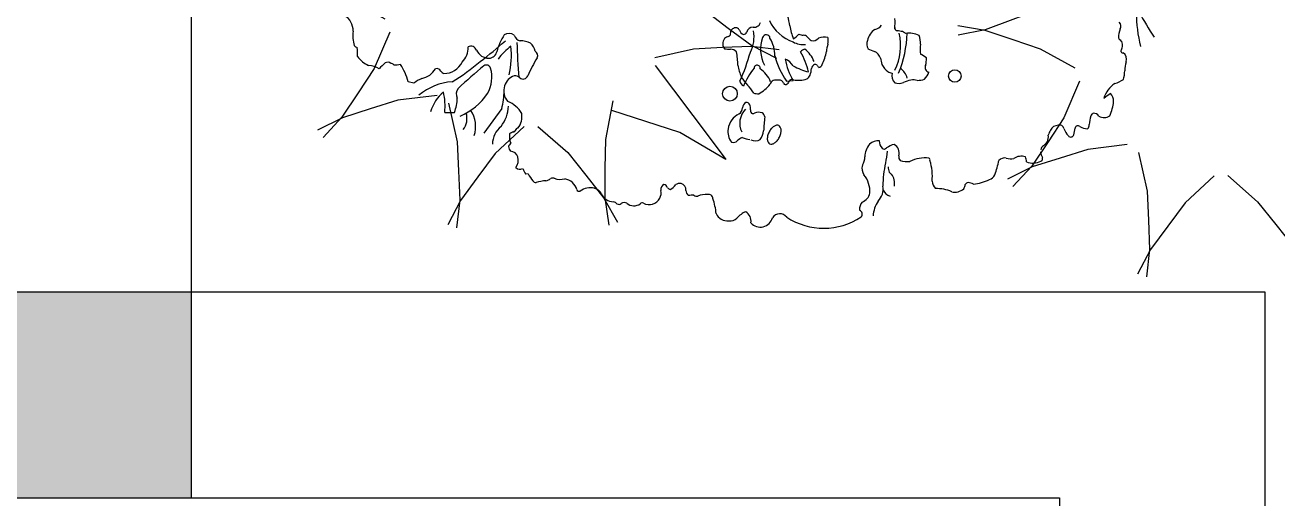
# Model space of a CAD drawing. Header units: millimetres. Extents: x 823088 to 974770, y -118861 to 5314.
# Drawn here: x 838612 to 840012, y -51853 to -51325 of the extents above; entities that cross this region are included whole.
import ezdxf

# ---------------------------------------------------------------- set-up
doc = ezdxf.new("R2010")
doc.units = ezdxf.units.MM
doc.header["$MEASUREMENT"] = 0
doc.layers.add('CAY', color=94, linetype='Continuous')
doc.layers.add('DIENHOA', color=3, linetype='Continuous')
doc.styles.get("Standard").update_dxf_attribs({"font": 'arial.ttf'})
doc.dimstyles.new('bigdim', dxfattribs={"dimtxt": 200, "dimasz": 100, "dimexe": 0.18, "dimexo": 0.0625, "dimgap": 0.09, "dimtad": 0, "dimdec": 1, "dimzin": 0, "dimdsep": 46, "dimtxsty": 'Standard', "dimblk": 'ARCHTICK', "dimblk1": 'ARCHTICK', "dimblk2": 'ARCHTICK', "dimcen": 0.09, "dimadec": 0, "dimazin": 0, "dimtfac": 1, "dimtdec": 1, "dimtofl": 0, "dimtmove": 0, "dimatfit": 3, "dimfxl": 1, "dimtolj": 1, "dimtzin": 0, "dimarcsym": 0})

# ---------------------------------------------------------------- blocks, each defined once
blk = doc.blocks.new('Cay73-mb')
at = {"layer": 'DIENHOA', "color": 85, "lineweight": 13, "true_color": 0x58ba48, "transparency": 33554495}
for p, q in [((-1291, -1321.2), (-1312, -1316.3)), ((66.6, -1313.6), (91.1, -1311.3)), ((-971.3, -1414), (-1036, -1503.3)), ((-1178.9, -1427.4), (-1143.2, -1427.4)), ((-874.2, -1651.5), (-883.4, -1652.7))]:
    blk.add_line(p, q, dxfattribs=at)
for centre, radius in [((680.1, -1295), 22.7), ((-139.7, -1359.4), 26.8)]:
    blk.add_circle(centre, radius, dxfattribs=at)
for centre, radius, start, end in [((-1572.4, -1127.6), 59.6, 355.6997, 62.7276), ((138.2, -1030.7), 147.7, 204.7767, 251.4156), ((-145, -1139.9), 225.1, 6.9321, 16.2836), ((311.3, -1102.3), 150.9, 352.2113, 6.3904), ((1938.4, -1054), 597.5, 180.9399, 192.8924), ((2577.7, -370.3), 1408.7, 209.4185, 213.7808), ((-1375.3, -1146.7), 138.4, 173.9158, 195.6124), ((-944.6, -1169.1), 29.4, 50.1867, 125.9939), ((-176.4, -1132.8), 40.3, 347.1485, 1.9743), ((-118.8, -1138.6), 18.8, 115.3533, 157.6027), ((-118.6, -1133.5), 14.5, 22.2426, 124.8274), ((-81, -1119.1), 25.8, 200.2124, 249.7692), ((-89.5, -1131.1), 12.2, 268.1166, 339.2805), ((-54.2, -1141.3), 24.6, 92.9118, 166.2256), ((-170.2, -1153.8), 118.5, 332.4279, 11.3107), ((-50.1, -1101.7), 15.9, 250.2213, 302.0137), ((-49.5, -1094.8), 21.9, 291.0576, 344.9862), ((444.8, -1037.7), 373.9, 191.583, 199.0199), ((419.5, -1175.3), 58.4, 121.5772, 170.7441), ((382.7, -1090.2), 35.8, 279.9499, 327.4218), ((471.4, -1120.6), 9.97, 166.9266, 257.4731), ((281.1, -1184.5), 201.3, 333.7818, 12.9083), ((459.4, -1263.4), 133.4, 76.9101, 85.7875), ((94.1, -1126.6), 412.4, 337.4784, 358.21), ((445.9, -1219), 96.1, 55.1798, 62.9008), ((513.8, -1224.1), 85, 64.7707, 98.8272), ((1336.2, -1150.8), 60, 152.9987, 185.4277), ((1266.4, -1113.7), 19.1, 328.9236, 49.4054), ((-1494.6, -1173.6), 17.4, 216.6072, 260.5386), ((-1749.4, -304.9), 1169.8, 306.7531, 312.5784), ((-809.8, -1249), 184, 145.7204, 165.9331), ((-898, -1138.8), 28.8, 195.5256, 257.732), ((902.2, -1141.1), 1818, 181.0052, 185.0209), ((-902.6, -1252.1), 85.1, 64.2839, 91.0314), ((-902.4, -1216.1), 54.9, 12.5255, 47.9738), ((-144.8, -1180.9), 20.5, 173.7985, 225.07), ((-135.8, -1176.9), 29.5, 141.3492, 183.4766), ((-141.8, -1173.7), 22.8, 98.1327, 138.2398), ((-146.7, -1141.8), 9.5, 279.8163, 0), ((94.8, -1197.9), 122.9, 159.6475, 207.9812), ((-7.2, -1158.1), 13.6, 3.0031, 167.4703), ((-95.1, -1220.2), 119.3, 359.0851, 31.7614), ((125.3, -1116.1), 64.4, 237.9965, 279.3852), ((35.6, -1069.6), 105.7, 301.7719, 316.2281), ((130.1, -1103.7), 43.1, 245.0997, 266.8192), ((128.9, -1166.3), 19.6, 46.2097, 93.5058), ((183, -1122.9), 50, 215.7821, 238.2903), ((164.3, -1144.3), 22.5, 250.194, 325.3844), ((205.1, -1212.4), 59.6, 77.7314, 111.9325), ((331.2, -1213.3), 119.1, 163.1224, 176.6346), ((165.8, -1165.4), 53.2, 345.47, 12.2392), ((391.9, -1179.2), 32.9, 156.0341, 210.6999), ((472.9, -1175.4), 82.1, 357.0639, 20.0771), ((670.3, -1199), 117, 170.4537, 188.1314), ((1305.7, -1139.8), 33.7, 209.7507, 240.2628), ((1232.1, -1183.3), 58.6, 355.4901, 14.0394), ((-1629.7, -1209.9), 133.6, 353.8839, 8.2381), ((-1419.4, -1167.8), 95.8, 216.0393, 247.4984), ((-1162.3, -1194.3), 68.7, 312.9976, 4.4976), ((-1083.7, -1208.6), 22.1, 19.2513, 117.1498), ((-1017.1, -1179.8), 50.5, 205.1373, 269.318), ((-1018.4, -1199.9), 30.4, 271.3002, 351.8561), ((-759.7, -1411.3), 286.9, 128.3653, 141.6305), ((-1238.8, -1219.8), 302.9, 346.3544, 6.3407), ((-233.7, -1591), 708, 149.1792, 155.2308), ((-859.4, -1220.5), 19.3, 336.2563, 57.1336), ((-138.4, -1085.6), 111.8, 259.2123, 270.6252), ((-138.2, -1228.4), 31, 44.2187, 88.0902), ((-348.3, -1257.3), 237.7, 0.4154, 12.261), ((-814.9, -996.8), 779.2, 336.0088, 344.2181), ((291.3, -1153.9), 275.6, 194.3237, 215.4069), ((142.1, -1230.6), 34.2, 104.4882, 134.9979), ((-148.6, -1354), 304.6, 14.0372, 28.9685), ((71, -1279.3), 102.9, 21.1472, 52.5967), ((31, -1169.5), 185.1, 333.1601, 348.5401), ((411.5, -1109.3), 99.1, 241.0529, 255.7238), ((364.3, -1248.4), 48.7, 22.4899, 62.0667), ((519, -1218.6), 110.3, 185.8077, 198.0844), ((513, -1305.2), 98.8, 50.1989, 65.1701), ((469.9, -1232.9), 106.4, 347.0034, 1.9398), ((1291.3, -1204.9), 5.97, 172.8911, 285.5537), ((1239.6, -1180.6), 51.5, 332.8084, 351.868), ((1278.8, -1233.6), 27, 338.3763, 58.5017), ((-1465.7, -1351.9), 96, 60.0208, 84.2251), ((-700.5, -1984.2), 1013.1, 133.3125, 135.068), ((-1387, -1263.6), 18.6, 52.3085, 116.9809), ((-1376.5, -1265.8), 17, 45.0028, 87.0764), ((-1356.5, -1183.1), 71.2, 263.5271, 283.2449), ((-1515.4, -1369), 210.2, 14.518, 33.6174), ((-1427.8, -1091.5), 279.3, 314.0731, 320.628), ((-1207.3, -1282.9), 14.9, 19.2918, 107.5826), ((-1182.1, -1211.6), 74.4, 270.4325, 333.6695), ((-1536.5, -671.5), 750.2, 300.8227, 310.4839), ((618.3, -3230.3), 2574.5, 129.9861, 132.7667), ((-1026.8, -1270.8), 15.9, 14.8209, 125.2156), ((-1128.4, -1298.9), 121.3, 330.7157, 15.3773), ((101.2, -1218.8), 214.9, 189.838, 201.871), ((159.6, -1434.1), 269.6, 141.6197, 157.6184), ((-40.4, -1266.7), 11.3, 348.5797, 180), ((-88.4, -1355.5), 104.8, 22.271, 55.7151), ((31.5, -1298.8), 72.4, 34.5467, 64.9847), ((260.8, -1203.9), 200.9, 188.4063, 212.3494), ((194.1, -1081.2), 204.4, 239.7454, 256.6547), ((90.2, -1266.8), 67, 337.897, 359.4902), ((176.9, -1270.8), 20, 114.7899, 170.2755), ((170.3, -1263.4), 10.9, 46.0931, 99.4653), ((200.5, -1243.9), 25.3, 207.2252, 230.3722), ((184.7, -1252), 11.5, 268.0244, 354.3656), ((484.1, -1216.9), 78.7, 207.2198, 232.209), ((444.4, -1319.6), 64.3, 15.5079, 54.4328), ((589.6, -1264.2), 17.7, 155.4662, 255.1437), ((1132.9, -1267.8), 166.5, 346.0718, 357.273), ((1471.3, -1284.5), 172.3, 166.2606, 177.0842), ((-1244.5, -1368.6), 66.4, 105.2537, 134.4935), ((-1135.4, -1529.2), 214.1, 94.4668, 129.8629), ((-1290.6, -1199.7), 108.7, 285.2941, 301.6989), ((-1158.1, -1239.2), 52.3, 227.8073, 243.4372), ((-908.9, -1345.6), 53.9, 108.2673, 163.6904), ((-923.4, -1320.3), 26, 45.9143, 95.1958), ((-893.5, -1287.7), 18.3, 229.6278, 338.4521), ((-74.3, -1304.9), 30.6, 195.3737, 239.9782), ((44.9, -1208.6), 169.3, 212.2342, 224.8303), ((26.4, -1330.4), 20.5, 114.4165, 164.7495), ((32.9, -1362.1), 52.5, 83.7278, 106.5621), ((38.3, -1328.8), 19, 22.4515, 88.9943), ((64.4, -1317.3), 9.59, 206.5577, 253.8131), ((60.5, -1310.2), 16.3, 274.2905, 333.1066), ((87.1, -1319.9), 12.3, 65.2281, 169.2191), ((110.1, -1210.6), 99.8, 259.6919, 287.9729), ((124.5, -1280), 30.3, 302.8117, 336.7222), ((458.4, -1239.3), 45.6, 240.4652, 260.6605), ((494.1, -1291.5), 43.7, 170.5362, 221.1725), ((474.6, -1263.6), 58.3, 256.7172, 288.1211), ((558.9, -1467.2), 162.3, 103.9337, 114.0539), ((526.4, -1395.7), 86.3, 78.9993, 94.398), ((542.9, -1228.9), 82.1, 270, 288.9217), ((526.8, -1262.9), 61.1, 314.3923, 342.4967), ((1311.5, -1400.4), 91.4, 121.9324, 165.1162), ((1135.9, -1014.4), 333.6, 292.4176, 298.3874), ((-1088.3, -1467.2), 148, 129.9519, 163.4945), ((-1412, -1404.6), 234.3, 354.4073, 12.5297), ((-1102.7, -1360.9), 34, 142.7424, 206.5287), ((-1204.1, -1239.8), 216.7, 291.9647, 326.8867), ((-1201.4, -1349.3), 239.1, 344.2922, 0), ((-906.3, -1349.2), 57.5, 160.9241, 222.6063), ((-214.8, -1457.4), 190.4, 31.8189, 42.8298), ((-38.6, -1318.9), 40.8, 249.2684, 275.3347), ((-85, -1257.2), 113.9, 296.1463, 323.4829), ((1671.4, -1937.5), 717.8, 126.2861, 128.6532), ((1224.2, -1384.9), 34.3, 354.9536, 49.1916), ((-1273.5, -1375.3), 140.3, 338.1971, 359.6678), ((-1072.2, -1401.2), 125.5, 321.8211, 358.21), ((-988.1, -1486.3), 105.8, 31.4864, 68.0794), ((-118.5, -1411.4), 24.5, 299.9654, 0.5173), ((-71.6, -1411.8), 22.3, 115.4178, 178.4908), ((-79.4, -1405), 13.4, 23.1892, 97.5956), ((-102, -1414), 37.7, 353.0641, 22.3775), ((1074.3, -1368.1), 185.2, 337.2535, 353.8519), ((-1162.8, -1449.2), 65.2, 321.3486, 16.997), ((-1169.8, -1478.4), 103.7, 340.9976, 34.1729), ((-969, -1441.2), 71.8, 322.4798, 8.1122), ((-73.5, -1498.7), 73.6, 116.3249, 171.0285), ((-32.4, -1466.8), 71.5, 134.9979, 206.5787), ((-49.2, -1420.3), 15.4, 173.6606, 218.2263), ((-55.4, -1421.4), 10.3, 235.3014, 301.425), ((-34.9, -1469.3), 42, 72.8181, 111.1782), ((-31.4, -1446.2), 19.2, 5.9687, 62.5226), ((373.8, -1504), 390.7, 171.2037, 178.6704), ((1276.9, -1477.1), 107.6, 159.9398, 177.4354), ((1188.1, -1442.7), 12.5, 109.0895, 168.5259), ((1185.4, -1455), 24.2, 36.0334, 93.421), ((1224.2, -1410.7), 35.7, 237.4952, 305.7895), ((-921.5, -1543.7), 83.3, 128.6577, 179.8003), ((-919.9, -1538.9), 40.3, 100.2879, 124.4463), ((-969, -1454), 61.7, 312.7568, 328.0719), ((-910.3, -1496.6), 11.8, 98.1751, 122.2779), ((-83.4, -1497.9), 63.8, 170.3555, 217.3631), ((-94.1, -1482.5), 78.4, 326.3083, 350.9109), ((60.8, -1528.3), 64.8, 153.4368, 166.7318), ((60.8, -1528.3), 64.8, 140.1418, 153.4368), ((43.8, -1514.1), 42.6, 123.7332, 140.1418), ((35.1, -1501.1), 27, 99.4198, 123.7332), ((32.7, -1486.9), 12.5, 63.4368, 99.4198), ((32.7, -1486.9), 12.5, 27.4539, 63.4368), ((-17.3, -1489.3), 64.8, 333.4368, 346.7318), ((19.9, -1493.5), 27, 3.1404, 27.4539), ((4.3, -1494.4), 42.6, 346.7318, 3.1404), ((1097.2, -1533.2), 79.8, 149.0306, 163.7013), ((1056.7, -1505.8), 31.1, 91.0228, 154.0656), ((1061.6, -1489.6), 15.9, 11.9787, 109.9229), ((1155.4, -1455.9), 83.9, 201.2762, 222.5168), ((1026, -1479.7), 92.2, 341.4402, 356.9865), ((1128.2, -1486.7), 10.4, 45.0064, 168.3851), ((1166.1, -1426.7), 60.9, 239.8719, 267.6146), ((1154.3, -1475.2), 15.3, 306.96, 10.9564), ((-922, -1558.6), 25, 130.7602, 164.4749), ((-877.4, -1514.4), 65.9, 172.4172, 202.5755), ((-128.2, -1514.7), 22.7, 254.9798, 315.8151), ((-82.4, -1558.3), 40.6, 107.5857, 136.8124), ((-41.1, -1352), 175.9, 252.2923, 261.5971), ((-48, -1492.1), 38.9, 247.0276, 299.3922), ((39.2, -1523.2), 42.6, 166.7318, 183.1404), ((23.6, -1524.1), 27, 183.1404, 207.4539), ((10.8, -1530.8), 12.5, 207.4539, 243.4368), ((10.8, -1530.8), 12.5, 243.4368, 279.4198), ((8.4, -1516.5), 27, 279.4198, 303.7332), ((-0.3, -1503.5), 42.6, 303.7332, 320.1418), ((-17.3, -1489.3), 64.8, 320.1418, 333.4368), ((432.5, -1593.7), 80.8, 141.6329, 176.6587), ((399.8, -1575.2), 44.1, 82.3817, 134.0878), ((441.4, -1531.8), 37, 179.1357, 224.9997), ((479.2, -1628.4), 86.5, 103.3247, 123.7803), ((440.9, -1575.6), 36.4, 344.4074, 59.5412), ((1009.7, -1564.5), 16.6, 113.6247, 177.932), ((977.1, -1511.3), 46, 304.3189, 330.2496), ((974.5, -1515.8), 46.4, 336.7299, 6.2048), ((1102.7, -1506.3), 11.1, 214.3374, 345.6742), ((-915.6, -1550.1), 30.4, 183.3382, 219.0998), ((-941, -1599.5), 30.3, 18.6507, 86.4007), ((-958.3, -1601.6), 47.5, 325.4674, 14.4651), ((297.2, -1590.4), 54.7, 327.2666, 1.5481), ((422.6, -1550.6), 10.4, 225.0838, 325.3052), ((1388.2, -1731.6), 968, 170.3474, 172.8988), ((497.8, -1589), 22.2, 170.6832, 220.601), ((573.1, -1725.2), 131.8, 84.5596, 115.5247), ((581.2, -1601.1), 8.35, 344.0548, 58.0198), ((862, -1623.8), 30.2, 80.3111, 135.6276), ((886.6, -1517.8), 78.7, 255.6505, 276.2265), ((922.3, -1633.3), 46.1, 71.2625, 126.1064), ((853.4, -1618), 88.5, 6.7113, 18.7429), ((1036.5, -1569.6), 43.9, 182.6434, 211.3763), ((991.3, -1596.4), 8.61, 282.4932, 26.5702), ((-905.1, -1616.5), 18.5, 220.6781, 303.5164), ((-821.5, -1606.2), 77.4, 199.5347, 216.8718), ((384.3, -1631.4), 42.7, 164.4761, 214.0689), ((784.1, -1696.4), 366.3, 166.6706, 179.9199), ((478.6, -1626.3), 42, 178.8551, 206.7344), ((509.1, -1476.5), 129.9, 257.4863, 273.1799), ((414.2, -1659.9), 183.9, 354.1933, 17.8819), ((565.3, -1550.6), 280, 338.193, 349.287), ((964.4, -1557.1), 55.7, 245.3635, 301.066), ((-755.4, -1590.6), 133.5, 207.1636, 220.2162), ((-847.1, -1672.5), 11.1, 202.4173, 276.1151), ((-803.2, -1810.4), 133.9, 93.0663, 108.5924), ((-821.7, -1627.1), 50.9, 282.8006, 304.5607), ((-785.4, -1679), 12.4, 64.8004, 126.3433), ((-756.8, -1601.1), 70.6, 250.697, 282.9938), ((-751.2, -1724.9), 55.9, 16.6736, 79.3558), ((-322.3, -1715.1), 28.4, 80.597, 121.3391), ((-324.8, -1711.1), 25.1, 357.8388, 73.5778), ((274.3, -1716.4), 96.4, 356.8315, 39.2891), ((457.7, -1634.1), 20, 213.6697, 246.085), ((398.2, -1686.9), 62, 351.6526, 33.8859), ((649.6, -1670.5), 53, 188.5899, 220.7633), ((732.5, -1702.4), 19.3, 101.8888, 140.0393), ((725.7, -1728.7), 45.3, 60.5238, 86.4671), ((729, -1521), 169.3, 276.4464, 296.9525), ((798.1, -1643.8), 29.1, 285.0689, 338.1988), ((-688.3, -1705.1), 10.1, 201.9901, 287.1974), ((-648.4, -1763.6), 61.2, 76.1154, 127.0267), ((-641.1, -1739.7), 36.3, 24.4082, 78.2672), ((-563.8, -1704.2), 48.8, 204.7893, 269.3936), ((-436.6, -1720.6), 46.3, 335.0417, 10.8842), ((-373, -1707.7), 18.5, 111.8039, 192.84), ((-382.5, -1706.5), 16.1, 15.7788, 80.7548), ((-352.4, -1689.4), 19.3, 221.0259, 254.576), ((-379.8, -1660.7), 52.3, 295.1583, 324.7666), ((-274.6, -1711.9), 25.1, 180.4339, 228.8158), ((-276.3, -1791.5), 62.5, 85.0306, 103.7663), ((-259, -1713.7), 19.6, 232.6137, 276.3398), ((-227.4, -1795.6), 69.1, 84.56, 115.1705), ((-216.8, -1741.7), 15.4, 0, 105.5336), ((325.4, -1711.1), 46.4, 291.4963, 346.6756), ((357.6, -1706.9), 61.1, 314.2294, 10.3409), ((459, -1690.8), 45, 206.282, 250.2826), ((614.2, -1838.3), 133.2, 65.8788, 92.0391), ((680.3, -1669.4), 48.7, 256.0983, 311.5321), ((674.6, -1685), 43.4, 331.282, 353.4181), ((-567.5, -1772.7), 19.9, 35.7032, 80.5582), ((-544.5, -1747.2), 15.5, 243.6834, 306.2573), ((-524.6, -1773.7), 17.6, 58.6237, 127.4026), ((-489.6, -1726.7), 41.1, 231.1097, 304.8279), ((-459.5, -1765.1), 8.14, 56.3065, 144.9354), ((-434.2, -1718), 45.3, 242.6577, 330.8056), ((-462.6, -1826.3), 274.6, 6.2544, 17.9365), ((370.1, -1779.3), 37.4, 137.8627, 186.9528), ((498.4, -1814.1), 116.9, 147.0922, 175.4974), ((-149.4, -1778.4), 44.1, 204.041, 277.5234), ((-137, -1791.2), 31.6, 258.0759, 316.9732), ((-42.6, -1876.6), 95.7, 114.2265, 138.1567), ((-102.7, -1823.6), 40, 350.8371, 58.7157), ((-28.6, -1800), 45.7, 220.9832, 345.7492), ((42, -1827.5), 30.9, 35.258, 148.2132), ((202, -1602.3), 247.3, 236.9657, 303.5795), ((314, -1809.8), 32.3, 28.0822, 53.7458), ((327.1, -1797.9), 15.7, 318.4186, 12.0946)]:
    blk.add_arc(centre, radius, start, end, dxfattribs=at)
blk = doc.blocks.new('A$C13116BC8')
at = {"layer": 'CAY', "lineweight": 5, "transparency": 33554495}
for points in [[(180.92, 292.27), (160, 311.21), (147.31, 327.55), (134.7, 344.13), (125.28, 361.53)], [(127.22, 274.82), (133, 302.44), (133.66, 323.12), (134.13, 343.94), (131.52, 363.56)], [(190.72, 292.27), (211.64, 311.21), (224.33, 327.55), (236.94, 344.13), (246.36, 361.53)], [(244.43, 274.82), (238.64, 302.44), (237.98, 323.12), (237.51, 343.94), (240.12, 363.56)], [(86.1, 223.37), (74.54, 249.12), (62.92, 266.24), (51.06, 283.36), (37.42, 297.7)], [(285.55, 223.37), (297.1, 249.12), (308.72, 266.24), (320.58, 283.36), (334.22, 297.7)], [(119.29, 269.06), (91.23, 272.09), (71.36, 277.85), (51.41, 283.85), (33.56, 292.39)], [(252.35, 269.06), (280.41, 272.09), (300.28, 277.85), (320.23, 283.85), (338.08, 292.39)], [(290.38, 220.15), (356.71, 220.15), (374.19, 220.15), (339.23, 205.51), (297.4, 176.01)], [(83.07, 214.06), (58.59, 200.02), (39.13, 193), (19.46, 186.12), (0, 182.54)], [(83.07, 157.59), (58.59, 171.62), (39.13, 178.64), (19.46, 185.52), (0, 189.1)], [(292.27, 180.92), (311.21, 160), (327.55, 147.31), (344.13, 134.7), (361.53, 125.28)], [(84.24, 161.36), (35.39, 107.59), (14.47, 92.94), (66.76, 117.42), (105.3, 122.24)], [(274.82, 127.21), (302.44, 133), (323.12, 133.66), (343.94, 134.13), (363.56, 131.52)], [(102.58, 119.29), (99.55, 91.23), (93.79, 71.36), (87.79, 51.41), (79.25, 33.56)], [(269.06, 119.29), (272.09, 91.23), (277.85, 71.36), (283.85, 51.41), (292.39, 33.56)], [(148.27, 86.1), (122.52, 74.54), (105.4, 62.92), (88.28, 51.06), (73.94, 37.42)], [(157.59, 83.07), (171.62, 58.59), (178.64, 39.13), (185.52, 19.46), (189.1, 0)], [(214.06, 83.07), (200.02, 58.59), (193, 39.13), (186.12, 19.46), (182.54, 0)], [(223.37, 86.1), (249.12, 74.54), (266.24, 62.92), (283.36, 51.06), (297.7, 37.42)]]:
    blk.add_lwpolyline(points, dxfattribs=at)
blk = doc.blocks.new('asdasdsd')
at = {"color": 1, "lineweight": 20}
blk.add_lwpolyline([(803113, -58623.4), (806413, -58623.4), (806413, -51623.4), (805213, -51623.4), (805213, -48623.4), (806413, -48623.4), (806413, -42923.4), (802213, -42923.4), (802213, -43623.4), (802113, -43623.4), (802113, -43853.4), (802413, -43853.4), (802413, -43153.4), (806183, -43153.4), (806183, -48393.4), (804983, -48393.4), (804983, -51853.4), (806183, -51853.4), (806183, -55923.4), (803113, -55923.4), (803113, -56153.4), (806183, -56153.4), (806183, -58393.4), (803113, -58393.4)], close=True, dxfattribs=at)
at = {"layer": 'CAY', "color": 1, "transparency": 33554495, "xscale": 0.3066890313762111, "yscale": 0.3066890313762111, "zscale": 0.3066890313762111}
blk.add_blockref('Cay73-mb', (805857.5, -50984.8), dxfattribs=at)
at = {"layer": 'CAY', "color": 1, "transparency": 33554495, "xscale": 1.567410653337407, "yscale": 1.567410653337407, "zscale": 1.567410653337407, "rotation": 306.912120025462}
for p in [(805182, -51213.6), (805953, -51268.6)]:
    blk.add_blockref('A$C13116BC8', p, dxfattribs=at)
blk = doc.blocks.new('sdasdas')
at = {"lineweight": 9, "transparency": 33554505}
h = blk.add_hatch(color=3, dxfattribs=at)
h.dxf.hatch_style = 1
h.paths.add_polyline_path([(485403, 21983), (485173, 21983), (485173, 21583), (485403, 21583)])
at = {"color": 3, "lineweight": 9}
blk.add_lwpolyline([(485403, 21983), (485173, 21983), (485173, 21583), (485403, 21583)], close=True, dxfattribs=at)
blk = doc.blocks.new('bvvbbbbvbvbvb')
at = {"color": 6, "lineweight": 30, "rotation": 90}
blk.add_blockref('sdasdas', (500303.5, -465401.9), dxfattribs=at)
blk = doc.blocks.new('_ArchTick')
at = {"color": 0, "linetype": 'ByBlock', "lineweight": 9, "const_width": 0.15}
blk.add_lwpolyline([(-0.5, -0.5), (0.5, 0.5)], dxfattribs=at)
blk = doc.blocks.new('*D67')
at = {"color": 0, "lineweight": -2, "transparency": 16777216}
for p, q in [((842031, -51738.9), (842031, -52086.2)), ((839998.5, -52023.5), (839998.5, -52086.2)), ((839998.5, -52086), (840597, -52086)), ((842031, -52086), (841432.4, -52086))]:
    blk.add_line(p, q, dxfattribs=at)
at = {"layer": 'Defpoints', "color": 0, "lineweight": 9, "transparency": 16777216}
for p in [(842031, -51738.8), (839998.5, -52023.4), (842031, -52086)]:
    blk.add_point(p, dxfattribs=at)
at = {"color": 0, "lineweight": -2, "transparency": 16777216, "xscale": 100, "yscale": 100, "zscale": 100, "rotation": 180}
blk.add_blockref('_ArchTick', (839998.5, -52086), dxfattribs=at)
at = {"color": 0, "lineweight": -2, "transparency": 16777216, "xscale": 100, "yscale": 100, "zscale": 100}
blk.add_blockref('_ArchTick', (842031, -52086), dxfattribs=at)
at = {"color": 0, "lineweight": 9, "transparency": 16777216, "insert": (841014.7, -52086), "char_height": 200, "attachment_point": 5}
blk.add_mtext('\\A1;2032.5', dxfattribs=at)

msp = doc.modelspace()

# ---------------------------------------------------------------- block references
at = {"color": 8, "lineweight": 9}
msp.add_blockref('asdasdsd', (33585.5, 0), dxfattribs=at)
at = {"color": 6, "lineweight": 30}
msp.add_blockref('bvvbbbbvbvbvb', (360077.97, -71624.5), dxfattribs=at)

# ---------------------------------------------------------------- dimensions: what is measured, and where the dimension line sits
at = {"color": 8, "lineweight": 9}
dim = msp.add_linear_dim(base=(842030.99, -52086), p1=(839998.47, -52023.43), p2=(842030.99, -51738.84), dimstyle='bigdim', dxfattribs=at)
dim.commit()
dim.dimension.update_dxf_attribs({"geometry": '*D67', "text_midpoint": (841014.73, -52086)})

doc.saveas('drawing.dxf')
